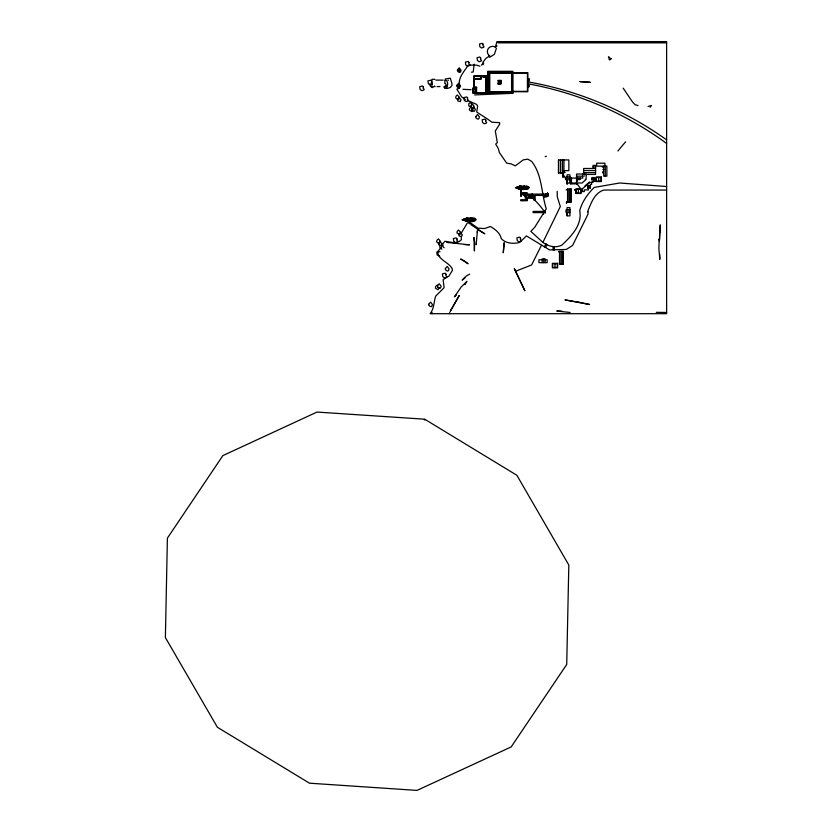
<?xml version="1.0" encoding="UTF-8"?>
<svg xmlns="http://www.w3.org/2000/svg" width="832" height="832" viewBox="0 0 832 832"><rect width="100%" height="100%" fill="white"/><g stroke="black" fill="none" stroke-linecap="round" stroke-linejoin="round"><path stroke-width="1.25" d="M545.168 211.286L545.168 212.815L545.293 211.286M471.63 109.626L471.817 108.098M445.255 85.706L444.808 87.37M445.817 85.706L445.37 87.37L443.695 86.934M444.818 82.451L445.006 80.174M476.247 243.776L476.164 244.712L477.391 230.87L477.266 232.294M444.392 86.902L444.818 88.535L446.68 87.703C448.334 85.374 447.938 79.612 445.151 80.174M474.146 64.126L473.21 72.03L471.38 72.186M459.399 86.476C456.851 88.234 458.068 82.347 459.576 85.758L459.139 88.275L456.851 89.159L461.542 96.782L465.338 99.684M483.007 76.596L484.411 76.866L483.257 76.523M483.142 76.96L483.766 76.69M483.59 76.617L484.359 76.939L483.735 76.898M518.97 186.826L519.719 186.774L518.97 186.867A6.011 6.011 0 0 1 520.333 186.67L527.613 186.67L528.736 187.647M520.187 188.604L520.208 186.597M522.215 200.46L522.985 200.512L522.34 200.46M526.937 195.135L526.386 195.135M528.663 195.489A18.928 0.686 -4.8 0 0 527.478 195.416L526.75 195.135L527.301 195.135M527.446 198.255L527.322 200.72L520.676 200.72L520.676 199.753L526.604 199.774M536.744 195.27L536.931 195.312M545.241 156.676L545.23 156.562M545.47 156.562C545.293 156.551 546.863 155.657 546 156.614M566.166 189.977L566.363 189.873M566.446 203.226L566.727 201.895M566.498 202.935L566.582 201.978M566.987 202.467L566.509 202.134M566.519 202.8L566.717 202.498M579.478 179.785L579.571 179.681M585.406 179.462L585.302 179.254M608.452 57.273L609.17 57.054L608.431 57.231M516.412 187.637A6.365 6.365 0 0 1 520.333 186.337C538.876 185.151 523.307 192.941 516.485 187.647A5.824 5.824 0 0 0 519.979 188.926L519.345 188.854M466.96 220.646C468.884 216.226 460.086 219.981 465.182 220.709C477.298 224.494 480.459 215.852 467.106 218.431A6.344 6.344 0 0 0 463.206 219.679A5.824 5.824 0 0 0 466.752 220.958L467.116 219.638L466.752 220.969M439.119 287.539L438.038 289.765L435.417 288.163L435.687 286.489L436.987 285.21L437.902 285.802M471.11 221.218L471.058 217.547M524.337 189.176L524.503 186.514M529.069 187.647L524.649 187.45L520.01 185.786L519.979 189.27C521.737 186.846 517.754 186.181 516.485 187.647A6.344 6.344 0 0 1 520.343 186.347M467.116 219.638L466.752 221.312L466.918 218.722M471.089 220.906L471.754 218.65L471.224 218.483M524.316 188.874L524.274 185.505M518.284 186.732L519.979 186.378L519.979 188.958A5.886 5.886 0 0 1 516.412 187.658M483.018 64.865L482.872 62.275L485.909 58.396L489.705 55.9A5.2 5.2 0 0 1 488.197 48.703A5.2 5.2 0 0 1 495.383 47.185L496.933 41.6L666.619 41.6L666.619 313.695L430.134 313.695C434.231 308.547 433.753 302.172 435.646 296.15L444.111 287.695L443.113 279.552L448.885 276.13L452.338 270.462L452.254 268.778C448.656 262.122 439.816 260.655 437.694 253.053L437.871 251.43L441.615 246.927M441.886 246.002L442.406 244.161L445.016 241.27C450.559 241.842 457.038 244.774 461.479 239.606L461.157 237.63M457.6 98.623L457.777 100.89L460.294 101.618L461.032 99.674L458.89 97.344M438.526 242.601L438.703 244.858L441.21 245.596L441.948 243.641L439.816 241.322M458.858 233.657L459.025 235.924L461.542 236.652L462.28 234.697L460.148 232.378M496.392 48.194L494.447 54.246L489.715 57.366M459.046 98.727L459.41 97.313L457.267 94.994L455.978 96.273L455.707 97.937L457.08 99.289L458.671 99.268M483.631 76.856L483.122 77.168L483.995 76.97M603.117 172.286L602.919 172.994L603.179 172.13M603.2 172.619L603.002 172.058M470.777 220.865L471.099 218.327M524.004 188.822L526.282 186.41L527.634 186.41M460.845 233.782L467.386 222.903L469.498 222.633L471.442 223.538L477.838 228.166L484.661 228.55L490.412 226.502C495.154 229.299 500.074 232.939 501.28 238.638C505.835 243.63 513.562 244.098 519.761 242.393L526.406 235.924L549.526 249.891L566.238 249.465L572.551 245.523L587.891 214.417L588.234 211.817L587.558 211.734C591.011 203.466 594.329 192.93 603.782 190.06L666.619 190.06M541.414 245.367L531.617 264.94L515.944 271.118M666.619 186.534L619.674 182.998L594.225 187.418C587.714 193.783 582.119 201.802 579.717 210.642C582.504 224.775 571.418 236.038 562.016 245.003C555.838 248.373 548.309 246.459 542.89 242.414L560.31 206.534L557.315 196.893L557.159 191.36M519.657 188.916L520.343 187.606L519.636 186.41M465.015 284.679L466.898 281.289L461.188 287.019L454.428 296.826L456.269 295.1M468.198 65.156C464.36 71.5 457.902 77.48 459.482 85.634M439.598 243.246L440.326 241.29L438.506 238.898L436.904 240.24L436.623 241.914L438.599 243.433M459.919 234.302L460.658 232.346L458.526 230.027L457.236 231.306L456.955 232.97L459.576 234.582M650.146 107.276L651.487 105.456L648.086 106.475M563.254 175.084L562.39 175.011L563.181 175.011M566.717 202.259L566.644 202.457M475.363 220.178L474.698 220.636M625.602 141.804L617.916 150.977M471.505 219.575L462.166 219.835M524.753 187.512L515.393 187.793M524.898 196.154L526.105 196.154L526.105 194.958L524.898 194.958L524.898 196.154L525.46 192.91L525.429 195.624M525.564 195.489L526.105 194.958M528.965 196.154L530.161 196.154L530.161 194.948L528.965 194.948L528.965 196.154L529.495 195.624A50.242 31.72 60 0 1 545.168 212.815M530.161 194.948L528.278 195.489M444.725 83.585C445.744 82.004 446.971 86.83 445.484 86.528M587.735 187.97L590.346 185.754L587.735 185.754L587.735 187.97L590.346 187.97L590.346 184.486L591.594 184.486L591.594 182.478A5.096 2.59 -32.4 0 0 596.055 179.098M596.055 180.326L591.594 182.478L589.961 182.478L582.452 188.729L582.452 191.589L584.303 191.589L584.303 189.862L588.432 189.862L588.432 187.97M495.383 47.185L497.047 45.812M481.406 65.062L483.756 63.149M471.422 106.777L468.915 106.049L468.738 103.782L470.34 102.44L472.16 104.832M483.59 76.908L483.527 76.606M562.713 174.543L562.817 175.261M562.983 175.354L563.191 174.606L562.588 174.668M579.134 179.431L579.103 178.079M584.303 175.843L584.21 176.186M464.932 277.971L462.124 280.114L466.232 276.058L469.674 274.134M468.936 218.379L467.147 219.554L464.724 218.858M520.374 187.512L522.153 186.337M516.766 187.481L517.348 187.127M516.953 187.689L517.223 187.522A6.011 6.011 0 0 1 518.7 186.888M475.842 219.69L473.054 218.442L470.922 219.461M591.594 182.478L596.055 179.712M473.054 220.927L475.353 219.523L467.178 219.731M528.58 187.481L526.282 188.895L526.282 186.368L528.58 187.481L520.406 187.689M432.13 84.209L430.102 84.906L428.314 83.647L427.939 80.881L430.726 80.174L431.652 81.255L431.319 82.503L432.422 83.481M547.518 193.014L548.236 194.501L547.56 193.232L546.198 194.033L526.718 194.178L526.843 192.858M547.924 193.783L545.802 194.698M448.49 80.298L448.084 80.153M548.278 194.334C546.198 191.495 550.004 195.53 546.582 195.416L535.153 195.416L535.153 200.044L533.967 200.044L533.967 198.266L527.322 198.266M602.961 171.995L603.2 172.37M441.553 244.806L442.957 244.764L443.061 246.782L444.163 247.759M528.185 188.5L523.983 188.635M528.33 188.729L527.634 188.895M469.196 219.034L469.82 218.837M445.193 78.998L450.289 78.177L451.984 83.678L451.88 85.488L450.351 87.516L447.044 88.535L446.482 87.714M526.282 188.188L525.886 188.937M473.054 220.23L472.659 220.969M471.214 107.016L469.612 108.347L469.331 110.022L471.952 111.623L473.034 109.398L471.817 107.661M469.456 65.094L476.611 65.146L479.929 66.217M474.635 94.921L512.886 93.319L512.886 71.302L487.802 71.302L487.802 75.847M519.979 186.378L520.437 188.906M497.869 42.838L666.619 42.838M488.582 72.082L512.47 72.082M512.47 72.498L488.998 72.498L488.998 91.634M512.886 72.675L527.831 72.675L527.831 91.749L512.886 91.749M489.226 72.727L511.472 72.727M512.47 72.883L489.382 72.883L489.382 91.655M512.886 73.07L527.436 73.07L527.436 91.343L512.886 91.343M512.47 73.278L489.778 73.278L489.778 91.676M488.218 73.663L489.102 73.663M488.218 73.778L489.226 73.778L489.102 72.602L511.586 72.602L511.586 92.019L488.218 92.019M488.218 75.847L473.751 75.847L473.751 88.088L472.805 87.974L472.867 93.319L512.886 93.319M485.68 76.211L474.115 76.211L474.115 88.452M486.096 76.263L488.218 76.346M474.115 78.551L480.584 78.551L480.584 76.211M527.831 78.666L528.923 78.666L528.923 81.089L527.831 81.089M474.115 78.853L480.834 78.853L480.834 76.211M474.115 79.165L481.083 79.165L481.083 76.211M434.918 79.321L431.912 79.321L431.912 86.798M435.895 80.122L443.175 80.122M500.698 83.408L500.666 84.354L498.108 84.354L498.202 80.444L501.28 80.444L501.28 83.491L498.108 83.491L501.28 83.408M498.108 80.527L501.28 80.527M499.689 80.766L499.772 81.734M527.436 81.879L527.831 81.879A336.773 336.773 0 0 1 666.619 139.859M486.096 82.108L487.802 82.108M485.68 82.337L488.218 82.295M527.436 83.762L527.831 83.762A336.222 336.222 0 0 1 666.619 143.458M486.242 84.25L487.656 84.25L487.656 82.254M486.096 84.396L487.802 84.396M527.831 84.479L528.923 84.479L528.923 86.913L527.831 86.913M437.091 86.58L439.993 86.58M474.115 87.121L476.59 87.121L476.59 92.955M474.115 87.454L476.59 87.454M474.115 87.786L475.966 87.786L475.966 92.955M474.115 88.119L475.966 88.119M486.096 88.338L487.802 88.338M472.867 89.388L473.72 89.388M472.867 90.054L473.72 90.054M472.867 91.343L473.72 91.343M488.218 91.905L511.472 91.905M472.867 92.009L473.72 92.009M485.68 92.955L473.242 92.955L473.242 92.009M488.218 92.903L512.47 92.903L512.47 71.718L488.218 71.718L488.218 93.319M593.102 166.93L595.566 166.93M603.71 167.232L602.254 167.045M595.566 168.48L583.658 168.48L583.658 174.439L595.566 174.439L595.566 165.381L593.102 165.381L593.102 168.48M603.71 169.562L602.919 169.562L603.71 169.655M563.93 170.612L568.849 170.612L568.849 159.931L558.449 159.931L558.449 172.994L563.93 172.994L563.93 159.931M583.658 170.56L595.566 170.56M583.658 172.64L595.566 172.64M585.01 174.023L576.534 174.023L576.534 183.934M576.534 176.186L582.733 176.186M569.93 176.821L566.166 176.821L566.166 179.785L569.93 179.785M566.166 178.266L569.93 178.266M591.843 178.797L594.454 178.797M576.534 179.348L580.33 179.348L580.33 178.079M567.05 179.972L567.05 182.853M576.534 181.137L577.626 181.137L577.626 178.079M576.534 183.82L570.523 183.934L570.523 178.079L582.733 178.079L582.733 174.023M521.435 187.075L523.775 187.075L523.775 187.959L521.435 187.959L521.435 187.075L523.765 187.096M526.313 186.93L525.554 186.93L525.554 188.292L526.313 188.292M526.573 187.21L526.635 187.938M524.15 187.418L524.701 187.418L524.524 188.51L524.316 186.285M515.466 187.647L516.797 187.647M521.456 187.938L523.765 187.938M581.048 188.989L575.734 188.989L575.734 193.461L581.048 193.461L581.048 188.989A8.112 0.832 52.5 0 1 576.534 182.998M523.172 194.012L526.261 193.97M524.004 193.918L524.056 195.416M525.138 195.915L525.866 195.198L525.138 195.915A12.938 1.425 -90 0 1 525.429 193.066M546.666 195.832L547.789 195.832M545.532 196.238L544.679 196.238L544.679 196.934L545.532 196.934L545.532 196.238L544.731 196.893M547.82 196.196L546.426 196.789L547.55 196.248M533.79 197.101L532.709 197.09M569.93 209.654L566.166 209.654L566.166 212.618L569.93 212.618M566.166 211.099L569.93 211.099M545.293 211.411L533.114 211.411L533.114 212.607L545.293 212.607M567.05 212.805L567.05 215.686M473.086 218.972L472.326 218.972L472.326 220.334L473.086 220.334M465.213 219.159L466.159 219.159L466.159 220.251L465.213 220.251L465.213 219.159L466.128 219.18M473.408 219.242L473.346 219.97M462.238 219.69L463.57 219.69M559.52 251.742L558.636 251.742L559.52 251.836M542.194 259.771L538.938 259.771L538.938 262.652L547.154 262.652L547.154 259.771L545.158 259.771M561.943 311.126L556.774 311.054L570.128 312.468M656.282 312.333L666.619 312.468M475.332 219.627L471.422 219.492L471.297 220.553L470.746 218.348M464.443 244.577L469.518 244.826L446.68 242.393M462.987 89.305L471.078 89.731M424.518 419.182L316.992 412.069L222.882 455.603L167.398 538.138L165.381 637.562L217.391 727.262L309.494 783.193L417.009 790.4L511.16 746.938L566.727 664.446L568.818 565.032L516.89 475.301L424.84 419.286M445.463 87.88L446.222 87.942M439.681 256.194L437.133 254.862L436.769 252.106L440.034 251.711M474.406 218.4L475.145 218.556M526.282 187.013L525.855 186.368M473.054 219.055L472.628 218.41M467.553 100.35L476.642 104.416L477.641 106.153L476.694 112.008C481.718 115.554 487.105 118.31 491.837 122.231L499.585 122.647L499.741 124.02L495.31 130.978L497.318 142.553L495.706 144.05L498.326 148.606L499.387 152.589L506.667 163.134L511.087 163.862L515.33 165.849L523.182 159.91L527.81 159.151L531.658 161.418C542.36 175.011 541.247 193.034 546.25 208.832L534.685 227.354L530.816 231.348L542.89 242.414M638.05 105.581L635.18 104.79L632.341 101.712L623.158 88.13M424.268 419.806L424.902 420.004M543.473 213.949L543.608 214.032M489.632 55.91L488.592 55.307M545.688 244.327L546.655 244.774M545.574 244.587L546.541 245.034M544.721 246.428L545.688 246.875M544.658 246.563L545.615 247.01M464.942 261.352L460.668 258.97L468.083 263.765L465.733 261.955M467.168 219.544L468.759 221L471.422 219.523L466.783 217.828L467.106 219.627L466.409 218.442M477.422 229.393L484.786 233.813L470.808 224.609M516.932 187.606L517.171 187.772A5.533 5.533 0 0 0 517.951 188.188M475.114 218.618L475.675 219.034M441.844 249.184L439.962 247.738L439.691 245.159M437.559 286.936L437.663 285.116L439.265 283.785L441.095 286.166L440.731 287.581L440.003 288.392L437.84 287.383M587.735 185.754L590.346 187.97M520.447 187.543L521.986 188.958L524.638 187.481L523.973 186.316M528.965 194.948L530.161 196.154M524.898 194.958L526.105 196.154M471.994 110.365L474.157 111.374L474.885 110.552L475.249 109.148L473.418 106.756M475.363 219.201L474.802 218.577L467.106 218.702A6.011 6.011 0 0 0 463.986 219.554L463.944 219.804A5.533 5.533 0 0 0 466.461 220.646M589.961 182.478L589.566 182.01L585.052 185.775L585.447 186.243M566.166 179.785L562.474 172.994L562.474 159.931M434.554 86.185L432.234 87.61L430.342 86.164L430.082 83.585M470.569 106.829L473.096 108.576L474.178 106.35L472.358 103.958L470.6 106.038M486.99 83.304L487.063 83.99M659.381 241.322L659.235 238.982L658.882 248.81L659.807 259.366L659.807 254.467M605.29 166.14L605.29 176.134M604.906 166.14L604.906 163.197L596.679 163.197L596.679 166.14L606.871 166.14L606.871 176.134L603.71 176.134L603.71 166.14M598.718 177.445L598.718 181.21M586.154 174.023L586.154 179.306L582.15 182.998L571.459 182.998L571.459 178.079M578.386 189.342L578.386 193.107M570.939 189.082L570.939 202.145M570.648 178.079L570.648 183.82M569.358 189.082L569.358 202.145M567.663 183.04L567.018 184.257L567.466 183.04M567.778 189.082L567.778 202.145M567.05 176.821L567.05 174.824L569.93 174.824L569.93 183.04L567.05 183.04L567.05 179.785M567.05 209.654L567.05 207.646L569.93 207.646L569.93 215.873L567.05 215.873L567.05 212.618M562.89 251.347L562.89 264.399M561.309 251.347L561.309 264.399M560.633 159.931L560.633 172.994M559.728 251.347L559.728 264.399M558.657 159.931L558.657 172.994M554.996 263.692L554.996 267.457M554.133 246.584L554.133 249.891M554.018 246.584L554.018 249.891M553.093 246.584L553.093 249.891M545.802 194.033L545.802 195.416M545.158 262.652L545.158 258.887L542.194 258.887L542.194 262.652M543.712 258.887L543.712 262.652M532.324 194.033L532.324 195.416M532.012 194.033L532.012 195.416M527.821 194.033L527.862 195.416M527.634 81.879L527.634 83.762M527.717 187.023L527.717 188.084M527.01 194.033L527.01 192.858L521.342 192.858L521.342 189.727L520.666 189.727L520.666 196.362L521.342 196.362L521.342 194.033L526.375 194.033L526.375 192.858M526.198 194.033L526.198 192.868L523.214 192.93L523.255 195.416L533.967 195.416L533.967 197.142L525.262 197.142L525.262 198.266L526.313 198.266L526.302 199.909M526.001 192.858L526.001 194.033M523.526 192.858L523.526 194.033M520.468 186.368L520.468 188.937M499.138 83.408L499.044 84.354M488.582 73.31L488.582 91.676M487.802 76.263L487.802 92.903L486.096 92.903L486.096 76.211M486.242 82.254L486.179 88.338M485.68 75.847L485.68 93.319M476.278 87.454L476.278 92.955M475.665 88.119L475.665 92.955M475.353 92.955L475.353 88.452L473.21 88.452L473.21 89.388M473.72 88.452L473.72 92.955M473.054 218.41L473.054 220.969M470.538 219.138L470.538 219.981M469.924 221L469.924 223.673L469.31 223.673L469.31 221M467.241 218.41L467.241 220.969M449.738 312.468L449.738 313.695M434.918 86.226L434.918 86.798M432.037 312.468L432.037 313.695M519.99 188.625A5.533 5.533 0 0 1 518.804 188.469M463.185 219.679A6.365 6.365 0 0 1 467.106 218.379M474.614 241.842L474.417 250.973L473.959 237.453L474.614 241.842M659.662 232.825L659.464 240.198L660.286 224.879L659.662 232.825M428.813 304.148L428.698 305.084L430.071 306.436L431.309 306.686L432.037 305.864L432.401 304.46L430.57 302.068L428.813 304.148M445.422 268.518L445.307 269.454L446.68 270.806L447.918 271.055L448.646 270.244L449.01 268.83L447.19 266.448L445.422 268.518M456.82 85.374L456.706 86.31L458.078 87.662L459.316 87.922L460.044 87.1L460.408 85.686L458.588 83.304L456.82 85.374M457.475 69.888L457.35 70.824L458.723 72.176L459.971 72.426L460.699 71.614L461.053 70.2L459.233 67.818L457.475 69.888M458.411 70.106L459.046 71.271L460.044 70.98L459.306 69.056L458.411 70.106M475.821 116.574L475.706 117.51L477.079 118.862L478.327 119.122L479.055 118.3L479.409 116.886L477.589 114.504L475.821 116.574M503.339 251.94L503.298 252.803L504.171 242.715L503.339 251.94M534.019 199.607L534.529 199.815L534.05 199.545M533.936 212.389L534.654 212.43L533.936 212.389M562.276 173.451L563.046 173.659L562.276 173.451M562.536 176.779L563.295 176.977L562.536 176.779M564.106 172.068L564.876 172.276L564.106 172.068M574.798 189.883C575.609 191.277 575.848 189.717 574.798 189.883M423.405 87.038L423.072 88.296L424.185 89.274L423.894 89.991L421.866 90.698L420.077 89.43L419.702 86.674L422.479 85.966L423.405 87.038M469.102 62.494L468.77 63.752L469.882 64.73L469.591 65.447L467.563 66.154L465.764 64.886L465.4 62.119L468.177 61.422L469.102 62.494M467.626 97.999L467.293 99.247L468.395 100.225L468.104 100.942L466.076 101.65L464.287 100.381L463.913 97.625L466.7 96.918L467.626 97.999M483.194 44.356L482.862 45.614L483.964 46.592L483.683 47.31L481.645 48.017L479.856 46.748L479.492 43.992L482.269 43.285L483.194 44.356M480.74 58.074L480.407 59.332L481.51 60.31L481.218 61.027L479.19 61.734L477.402 60.466L477.027 57.71L479.814 57.002L480.74 58.074M446.108 274.248L445.775 275.506L446.878 276.484L446.586 277.202L444.558 277.909L442.77 276.64L442.395 273.884L445.182 273.177L446.108 274.248M457.08 238.961L456.747 240.209L457.85 241.186L457.569 241.904L455.53 242.611L453.742 241.342L453.378 238.586L456.154 237.879L457.08 238.961M485.888 120.141L485.555 121.399L486.658 122.377L486.366 123.094L484.338 123.802L482.55 122.533L482.175 119.777L484.962 119.07L485.888 120.141M520.603 238.212L520.27 239.47L521.373 240.448L521.082 241.166L519.054 241.873L517.265 240.604L516.89 237.848L519.678 237.141L520.603 238.212M611.094 58.729C608.494 62.442 608.067 56.098 611.094 58.729M545.854 243.984L544.471 246.969L545.428 247.416L546.811 244.431L545.854 243.984M459.15 295.703L450.32 311.168L459.15 295.703M528.746 78.832L528.008 78.832L528.008 80.922L528.746 80.922L528.746 78.832M500.146 81.099L499.262 81.099L499.262 82.191L500.146 82.191L500.146 81.099M528.715 84.687L528.039 84.687L528.039 86.705L528.715 86.705L528.715 84.687M601.37 177.102L596.055 177.102L596.055 181.563L601.37 181.563L601.37 177.102M594.454 177.549L591.843 177.549L591.843 180.045L594.454 180.045L594.454 177.549M601.026 177.445L596.409 177.445L596.409 181.21L601.026 181.21L601.026 177.445M527.748 186.992L527.238 188.115L527.748 186.992M519.386 187.117L518.44 187.117L518.44 188.209L519.386 188.209L519.386 187.117M571.147 189.082L567.57 189.082L567.57 202.145L571.147 202.145L571.147 189.082M580.694 189.342L576.077 189.342L576.077 193.107L580.694 193.107L580.694 189.342M567.57 189.488L566.686 189.488L567.57 189.571M538.45 194.917L537.347 195.333L538.45 194.917M543.317 195.021L542.318 195.354L543.317 195.021M529.922 195.187L529.204 195.915L529.922 195.187M547.82 195.655L546.697 195.655L546.666 196.383L547.789 196.383L547.82 195.655M470.548 219.118L468.208 219.118L468.208 220.002L470.548 220.002L470.548 219.118M563.098 251.347L559.52 251.347L559.52 264.399L563.098 264.399L563.098 251.347M557.658 263.338L552.344 263.338L552.344 267.81L557.658 267.81L557.658 263.338M557.305 263.692L552.687 263.692L552.687 267.457L557.305 267.457L557.305 263.692M590.127 82.306L580.018 81.619L590.127 82.306M578.937 302.255L564.938 299.894L589.597 304.491L578.937 302.255M524.805 290.68L514.374 268.715L524.805 290.68"/></g></svg>
